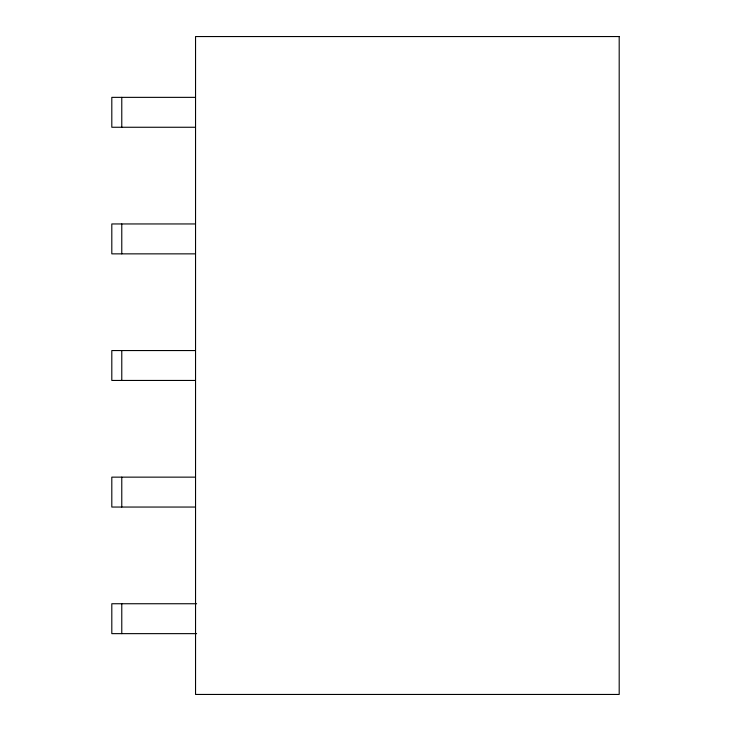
<?xml version="1.0" encoding="UTF-8"?>
<svg xmlns="http://www.w3.org/2000/svg" width="731" height="731" viewBox="0 0 731 731"><rect width="100%" height="100%" fill="white"/><g stroke="black" fill="none" stroke-linecap="round" stroke-linejoin="round"><path stroke-width="1.1" d="M195.488 97.36L111.806 97.36L111.806 127.258L195.488 127.258M195.488 223.951L111.806 223.951L111.806 253.858L195.488 253.858M195.488 350.551L111.806 350.551L111.806 380.449L195.488 380.449M195.488 477.142L111.806 477.142L111.806 507.049L195.488 507.049M196.621 603.742L111.806 603.742L111.806 633.64L196.621 633.64M121.775 97.36L121.775 127.258M121.775 223.951L121.775 253.858M121.775 350.551L121.775 380.449M121.775 477.142L121.775 507.049M121.775 603.742L121.775 633.64M619.194 36.55L195.542 36.55L195.542 694.45L619.194 694.45L619.194 36.55"/></g></svg>
